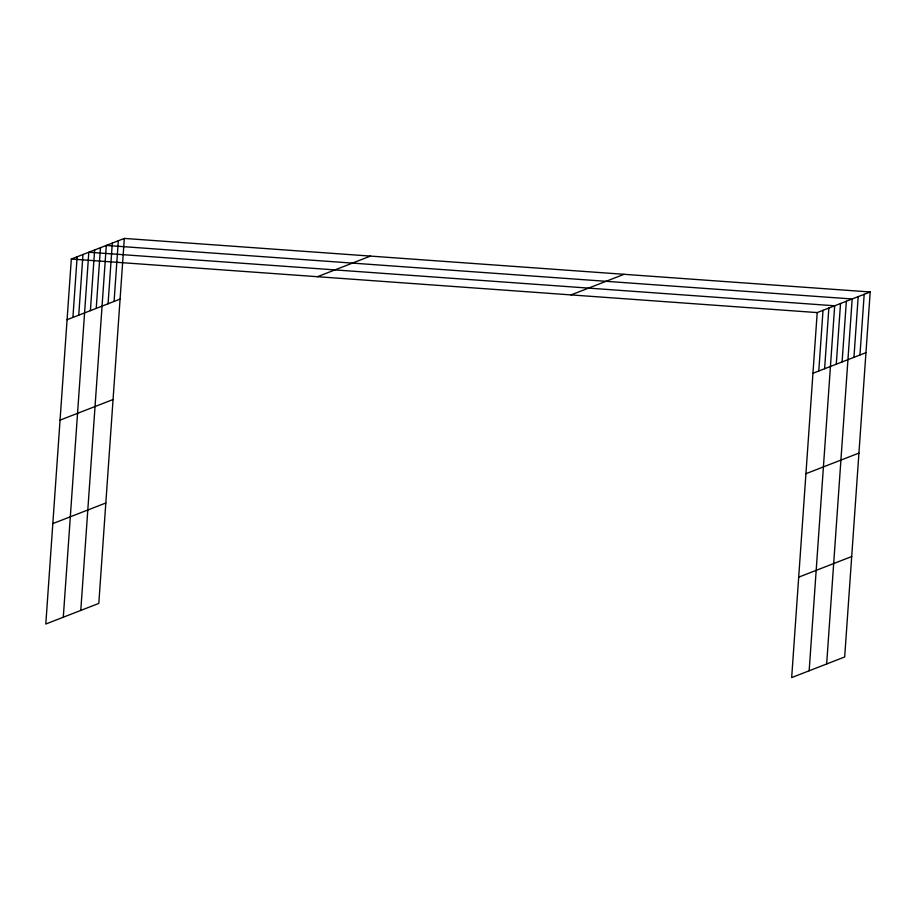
<?xml version="1.0" encoding="UTF-8"?>
<svg xmlns="http://www.w3.org/2000/svg" width="916" height="916" viewBox="0 0 916 916"><rect width="100%" height="100%" fill="white"/><g stroke="black" fill="none" stroke-linecap="round" stroke-linejoin="round"><path stroke-width="1.37" d="M124.324 238.423L71.322 259.033L45.8 624.025L98.802 603.415L124.324 238.423L870.2 291.975L844.678 656.967L791.676 677.577L817.198 312.585L870.2 291.975M72.914 317.451L77.15 256.766M78.742 315.184L82.978 254.499M63.296 617.224L88.818 252.232L834.682 305.784L809.16 670.775M90.398 310.65L94.646 249.965M96.226 308.383L100.474 247.698M80.78 610.422L106.302 245.431L852.178 298.982L826.656 663.974M108.065 303.78L112.313 243.095M114.076 301.444L118.324 240.759M818.778 371.003L823.026 310.318M824.618 368.736L828.854 308.051M836.274 364.202L840.522 303.517M842.102 361.935L846.35 301.25M853.941 357.332L858.189 296.647M859.952 354.996L864.189 294.311M67.074 319.718L120.088 299.108M317.463 276.701L370.465 256.091M60.055 420.135L113.057 399.525M571.057 294.906L624.059 274.308M52.819 523.597L105.821 502.999M812.95 373.27L865.952 352.66M805.931 473.698L858.933 453.088M798.695 577.16L851.697 556.55M71.322 259.033L817.198 312.585"/></g></svg>
